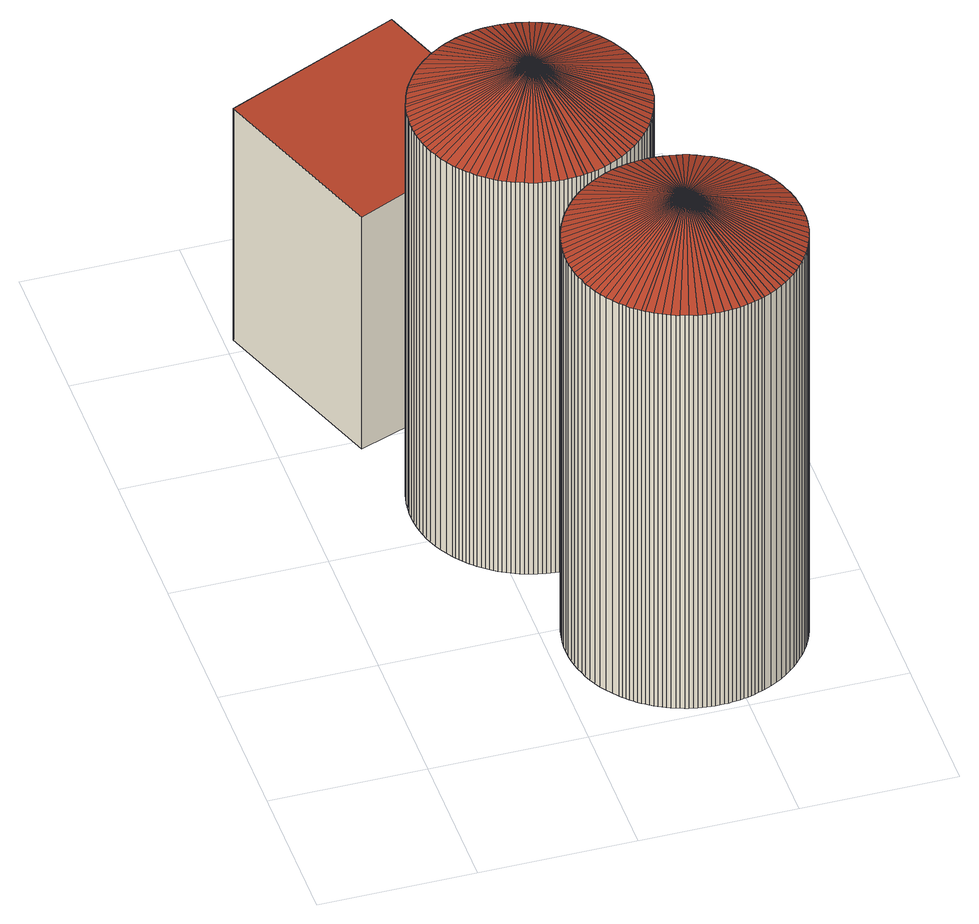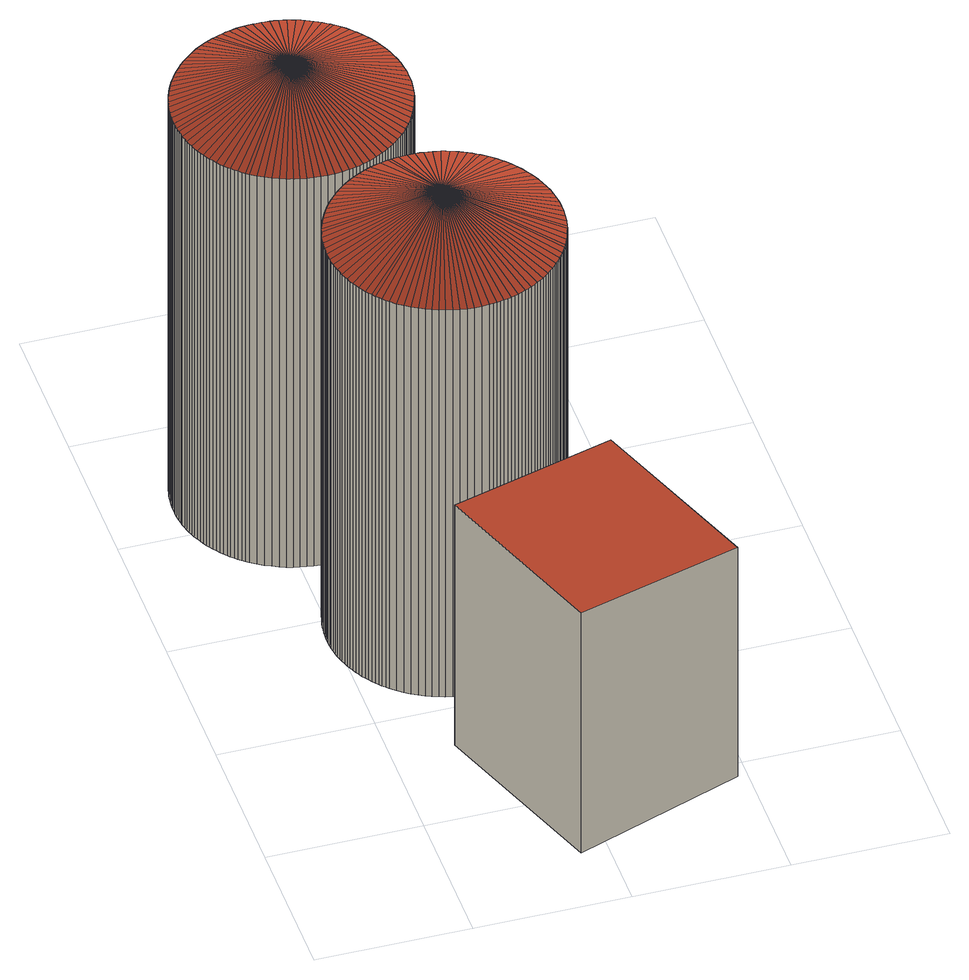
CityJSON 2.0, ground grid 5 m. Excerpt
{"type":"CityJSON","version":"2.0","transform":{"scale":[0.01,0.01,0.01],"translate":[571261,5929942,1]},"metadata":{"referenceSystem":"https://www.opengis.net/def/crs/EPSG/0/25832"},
"CityObjects":{
"building1":{"type":"Building","attributes":{"Grundfläche 2D":"37.131004","Grundhöhe NN":"1.673"},"geometry":[{"type":"Solid","lod":"3","boundaries":[[[[0,1,2,3]],[[4,5,3,2]],[[5,6,0,3]],[[6,7,1,0]],[[7,4,2,1]],[[7,6,5,4]]]],"semantics":{"surfaces":[{"type":"RoofSurface"},{"type":"WallSurface"},{"type":"GroundSurface"}],"values":[[0,1,1,1,1,2]]}}]},
"building2":{"type":"Building","attributes":{"Grundfläche 2D":"42.960667","Grundhöhe NN":"1.809"},"geometry":[{"type":"Solid","lod":"3","boundaries":[[[[8,9,10]],[[8,11,9]],[[8,10,12]],[[8,12,13]],[[8,13,14]],[[8,14,15]],[[8,15,16]],[[8,16,17]],[[18,8,17,19]],[[20,8,18,21]],[[8,20,22]],[[23,8,22,24]],[[25,8,23,26]],[[27,8,25,28]],[[29,8,27,30]],[[31,8,29,32]],[[33,8,31,34]],[[35,8,33,36]],[[37,8,35,38]],[[39,8,37,40]],[[41,8,39,42]],[[43,8,41,44]],[[45,8,43,46]],[[47,8,45,48]],[[8,47,49]],[[50,8,49,51]],[[52,8,50,53]],[[8,52,54]],[[8,54,55]],[[8,55,56]],[[8,56,57]],[[8,57,58]],[[8,58,59]],[[8,59,60]],[[8,60,61]],[[8,61,62]],[[8,62,63]],[[8,63,64]],[[8,64,65]],[[8,65,66]],[[8,66,67]],[[68,8,67,69]],[[70,8,68,71]],[[72,8,70,73]],[[74,8,72,75]],[[76,8,74,77]],[[78,8,76,79]],[[80,8,78,81]],[[82,8,80,83]],[[84,8,82,85]],[[86,8,84,87]],[[88,8,86,89]],[[90,8,88,91]],[[92,8,90,93]],[[94,8,92,95]],[[8,94,96]],[[97,8,96,98]],[[99,8,97,100]],[[101,8,99,102]],[[8,101,103]],[[8,103,104]],[[8,104,105]],[[8,105,106]],[[8,106,107]],[[8,107,108]],[[8,108,109]],[[8,109,110]],[[8,110,111]],[[8,111,112]],[[8,112,113]],[[8,113,114]],[[8,114,115]],[[8,115,116]],[[117,8,116,118]],[[119,8,117,120]],[[121,8,119,122]],[[123,8,121,124]],[[125,8,123,126]],[[127,8,125,128]],[[8,127,129]],[[130,8,129,131]],[[132,8,130,133]],[[134,8,132,135]],[[136,8,134,137]],[[138,8,136,139]],[[140,8,138,141]],[[142,8,140,143]],[[144,8,142,145]],[[146,8,144,147]],[[148,8,146,149]],[[8,148,150]],[[151,8,150,152]],[[153,8,151,154]],[[8,153,155]],[[8,155,156]],[[8,156,157]],[[8,157,158]],[[8,158,11]],[[159,160,10,9]],[[160,161,12,10]],[[161,162,13,12]],[[162,163,14,13]],[[163,164,15,14]],[[164,165,16,15]],[[165,166,17,16]],[[166,167,19,17]],[[167,168,18,19]],[[169,159,9,11]],[[170,171,156,155]],[[171,172,157,156]],[[172,173,158,157]],[[173,169,11,158]],[[168,174,21,18]],[[174,175,20,21]],[[175,176,22,20]],[[176,177,24,22]],[[177,178,23,24]],[[178,179,26,23]],[[179,180,25,26]],[[180,181,28,25]],[[181,182,27,28]],[[182,183,30,27]],[[183,184,29,30]],[[184,185,32,29]],[[185,186,31,32]],[[186,187,34,31]],[[187,188,33,34]],[[188,189,36,33]],[[189,190,35,36]],[[190,191,38,35]],[[191,192,37,38]],[[192,193,40,37]],[[193,194,39,40]],[[194,195,42,39]],[[195,196,41,42]],[[196,197,44,41]],[[197,198,43,44]],[[198,199,46,43]],[[199,200,45,46]],[[200,201,48,45]],[[201,202,47,48]],[[202,203,49,47]],[[203,204,51,49]],[[204,205,50,51]],[[205,206,53,50]],[[206,207,52,53]],[[207,208,54,52]],[[208,209,55,54]],[[209,210,56,55]],[[210,211,57,56]],[[211,212,58,57]],[[212,213,59,58]],[[213,214,60,59]],[[214,215,61,60]],[[215,216,62,61]],[[216,217,63,62]],[[217,218,64,63]],[[218,219,65,64]],[[219,220,66,65]],[[220,221,67,66]],[[221,222,69,67]],[[222,223,68,69]],[[223,224,71,68]],[[224,225,70,71]],[[225,226,73,70]],[[226,227,72,73]],[[227,228,75,72]],[[228,229,74,75]],[[229,230,77,74]],[[230,231,76,77]],[[231,232,79,76]],[[232,233,78,79]],[[233,234,81,78]],[[234,235,80,81]],[[235,236,83,80]],[[236,237,82,83]],[[237,238,85,82]],[[238,239,84,85]],[[239,240,87,84]],[[240,241,86,87]],[[241,242,89,86]],[[242,243,88,89]],[[243,244,91,88]],[[244,245,90,91]],[[245,246,93,90]],[[246,247,92,93]],[[247,248,95,92]],[[248,249,94,95]],[[249,250,96,94]],[[250,251,98,96]],[[251,252,97,98]],[[252,253,100,97]],[[253,254,99,100]],[[254,255,102,99]],[[255,256,101,102]],[[256,257,103,101]],[[257,258,104,103]],[[258,259,105,104]],[[259,260,106,105]],[[260,261,107,106]],[[261,262,108,107]],[[262,263,109,108]],[[263,264,110,109]],[[264,265,111,110]],[[265,266,112,111]],[[266,267,113,112]],[[267,268,114,113]],[[268,269,115,114]],[[269,270,116,115]],[[270,271,118,116]],[[271,272,117,118]],[[272,273,120,117]],[[273,274,119,120]],[[274,275,122,119]],[[275,276,121,122]],[[276,277,124,121]],[[277,278,123,124]],[[278,279,126,123]],[[279,280,125,126]],[[280,281,128,125]],[[281,282,127,128]],[[282,283,129,127]],[[283,284,131,129]],[[284,285,130,131]],[[285,286,133,130]],[[286,287,132,133]],[[287,288,135,132]],[[288,289,134,135]],[[289,290,137,134]],[[290,291,136,137]],[[291,292,139,136]],[[292,293,138,139]],[[293,294,141,138]],[[294,295,140,141]],[[295,296,143,140]],[[296,297,142,143]],[[297,298,145,142]],[[298,299,144,145]],[[299,300,147,144]],[[300,301,146,147]],[[301,302,149,146]],[[302,303,148,149]],[[303,304,150,148]],[[304,305,152,150]],[[305,306,151,152]],[[306,307,154,151]],[[307,308,153,154]],[[308,170,155,153]],[[306,305,304,303,302,301,300,299,298,297,296,295,294,293,292,291,290,289,288,287,286,285,284,283,282,281,280,279,278,277,276,275,274,273,272,271,270,269,268,267,266,265,264,263,262,261,260,259,258,257,256,255,254,253,252,251,250,249,248,247,246,245,244,243,242,241,240,239,238,237,236,235,234,233,232,231,230,229,228,227,226,225,224,223,222,221,220,219,218,217,216,215,214,213,212,211,210,209,208,207,206,205,204,203,202,201,200,199,198,197,196,195,194,193,192,191,190,189,188,187,186,185,184,183,182,181,180,179,178,177,176,175,174,168,167,166,165,164,163,162,161,160,159,169,173,172,171,170,308,307]]]],"semantics":{"surfaces":[{"type":"RoofSurface"},{"type":"WallSurface"},{"type":"GroundSurface"}],"values":[[0,0,0,0,0,0,0,0,0,0,0,0,0,0,0,0,0,0,0,0,0,0,0,0,0,0,0,0,0,0,0,0,0,0,0,0,0,0,0,0,0,0,0,0,0,0,0,0,0,0,0,0,0,0,0,0,0,0,0,0,0,0,0,0,0,0,0,0,0,0,0,0,0,0,0,0,0,0,0,0,0,0,0,0,0,0,0,0,0,0,0,0,0,0,0,0,0,0,1,1,1,1,1,1,1,1,1,1,1,1,1,1,1,1,1,1,1,1,1,1,1,1,1,1,1,1,1,1,1,1,1,1,1,1,1,1,1,1,1,1,1,1,1,1,1,1,1,1,1,1,1,1,1,1,1,1,1,1,1,1,1,1,1,1,1,1,1,1,1,1,1,1,1,1,1,1,1,1,1,1,1,1,1,1,1,1,1,1,1,1,1,1,1,1,1,1,1,1,1,1,1,1,1,1,1,1,1,1,1,1,1,1,1,1,1,1,1,1,1,1,1,1,1,1,1,1,1,1,1,1,1,1,1,1,1,1,1,1,1,1,1,1,1,1,1,1,1,1,2]]}}]},
"building3":{"type":"Building","attributes":{"Grundfläche 2D":"43.043334","Grundhöhe NN":"1.746"},"geometry":[{"type":"Solid","lod":"3","boundaries":[[[[309,310,311]],[[309,312,310]],[[309,311,313]],[[309,313,314]],[[309,314,315]],[[309,315,316]],[[309,316,317]],[[309,317,318]],[[319,309,318,320]],[[321,309,319,322]],[[323,309,321,324]],[[325,309,323,326]],[[327,309,325,328]],[[329,309,327,330]],[[309,329,331]],[[332,309,331,333]],[[334,309,332,335]],[[336,309,334,337]],[[338,309,336,339]],[[340,309,338,341]],[[342,309,340,343]],[[344,309,342,345]],[[346,309,344,347]],[[348,309,346,349]],[[350,309,348,351]],[[352,309,350,353]],[[309,352,354]],[[309,354,355]],[[309,355,356]],[[309,356,357]],[[309,357,358]],[[309,358,359]],[[309,359,360]],[[309,360,361]],[[309,361,362]],[[309,362,363]],[[309,363,364]],[[309,364,365]],[[309,365,366]],[[309,366,367]],[[309,367,368]],[[369,309,368,370]],[[371,309,369,372]],[[373,309,371,374]],[[375,309,373,376]],[[377,309,375,378]],[[379,309,377,380]],[[381,309,379,382]],[[383,309,381,384]],[[385,309,383,386]],[[387,309,385,388]],[[389,309,387,390]],[[391,309,389,392]],[[393,309,391,394]],[[395,309,393,396]],[[397,309,395,398]],[[399,309,397,400]],[[401,309,399,402]],[[403,309,401,404]],[[309,403,405]],[[309,405,406]],[[309,406,407]],[[309,407,408]],[[309,408,409]],[[309,409,410]],[[309,410,411]],[[309,411,412]],[[309,412,413]],[[309,413,414]],[[309,414,415]],[[309,415,416]],[[309,416,417]],[[309,417,418]],[[419,309,418,420]],[[421,309,419,422]],[[423,309,421,424]],[[309,423,425]],[[426,309,425,427]],[[428,309,426,429]],[[430,309,428,431]],[[432,309,430,433]],[[434,309,432,435]],[[436,309,434,437]],[[438,309,436,439]],[[440,309,438,441]],[[442,309,440,443]],[[444,309,442,445]],[[446,309,444,447]],[[448,309,446,449]],[[450,309,448,451]],[[452,309,450,453]],[[309,452,454]],[[309,454,455]],[[309,455,456]],[[309,456,457]],[[309,457,458]],[[309,458,459]],[[309,459,312]],[[460,461,311,310]],[[461,462,313,311]],[[462,463,314,313]],[[463,464,315,314]],[[464,465,316,315]],[[465,466,317,316]],[[467,468,455,454]],[[468,469,456,455]],[[469,470,457,456]],[[470,471,458,457]],[[471,472,459,458]],[[472,473,312,459]],[[473,460,310,312]],[[466,474,318,317]],[[474,475,320,318]],[[475,476,319,320]],[[476,477,322,319]],[[477,478,321,322]],[[478,479,324,321]],[[479,480,323,324]],[[480,481,326,323]],[[481,482,325,326]],[[482,483,328,325]],[[483,484,327,328]],[[484,485,330,327]],[[485,486,329,330]],[[486,487,331,329]],[[487,488,333,331]],[[488,489,332,333]],[[489,490,335,332]],[[490,491,334,335]],[[491,492,337,334]],[[492,493,336,337]],[[493,494,339,336]],[[494,495,338,339]],[[495,496,341,338]],[[496,497,340,341]],[[497,498,343,340]],[[498,499,342,343]],[[499,500,345,342]],[[500,501,344,345]],[[501,502,347,344]],[[502,503,346,347]],[[503,504,349,346]],[[504,505,348,349]],[[505,506,351,348]],[[506,507,350,351]],[[507,508,353,350]],[[508,509,352,353]],[[509,510,354,352]],[[510,511,355,354]],[[511,512,356,355]],[[512,513,357,356]],[[513,514,358,357]],[[514,515,359,358]],[[515,516,360,359]],[[516,517,361,360]],[[517,518,362,361]],[[518,519,363,362]],[[519,520,364,363]],[[520,521,365,364]],[[521,522,366,365]],[[522,523,367,366]],[[523,524,368,367]],[[524,525,370,368]],[[525,526,369,370]],[[526,527,372,369]],[[527,528,371,372]],[[528,529,374,371]],[[529,530,373,374]],[[530,531,376,373]],[[531,532,375,376]],[[532,533,378,375]],[[533,534,377,378]],[[534,535,380,377]],[[535,536,379,380]],[[536,537,382,379]],[[537,538,381,382]],[[538,539,384,381]],[[539,540,383,384]],[[540,541,386,383]],[[541,542,385,386]],[[542,543,388,385]],[[543,544,387,388]],[[544,545,390,387]],[[545,546,389,390]],[[546,547,392,389]],[[547,548,391,392]],[[548,549,394,391]],[[549,550,393,394]],[[550,551,396,393]],[[551,552,395,396]],[[552,553,398,395]],[[553,554,397,398]],[[554,555,400,397]],[[555,556,399,400]],[[556,557,402,399]],[[557,558,401,402]],[[558,559,404,401]],[[559,560,403,404]],[[560,561,405,403]],[[561,562,406,405]],[[562,563,407,406]],[[563,564,408,407]],[[564,565,409,408]],[[565,566,410,409]],[[566,567,411,410]],[[567,568,412,411]],[[568,569,413,412]],[[569,570,414,413]],[[570,571,415,414]],[[571,572,416,415]],[[572,573,417,416]],[[573,574,418,417]],[[574,575,420,418]],[[575,576,419,420]],[[576,577,422,419]],[[577,578,421,422]],[[578,579,424,421]],[[579,580,423,424]],[[580,581,425,423]],[[581,582,427,425]],[[582,583,426,427]],[[583,584,429,426]],[[584,585,428,429]],[[585,586,431,428]],[[586,587,430,431]],[[587,588,433,430]],[[588,589,432,433]],[[589,590,435,432]],[[590,591,434,435]],[[591,592,437,434]],[[592,593,436,437]],[[593,594,439,436]],[[594,595,438,439]],[[595,596,441,438]],[[596,597,440,441]],[[597,598,443,440]],[[598,599,442,443]],[[599,600,445,442]],[[600,601,444,445]],[[601,602,447,444]],[[602,603,446,447]],[[603,604,449,446]],[[604,605,448,449]],[[605,606,451,448]],[[606,607,450,451]],[[607,608,453,450]],[[608,609,452,453]],[[609,467,454,452]],[[604,603,602,601,600,599,598,597,596,595,594,593,592,591,590,589,588,587,586,585,584,583,582,581,580,579,578,577,576,575,574,573,572,571,570,569,568,567,566,565,564,563,562,561,560,559,558,557,556,555,554,553,552,551,550,549,548,547,546,545,544,543,542,541,540,539,538,537,536,535,534,533,532,531,530,529,528,527,526,525,524,523,522,521,520,519,518,517,516,515,514,513,512,511,510,509,508,507,506,505,504,503,502,501,500,499,498,497,496,495,494,493,492,491,490,489,488,487,486,485,484,483,482,481,480,479,478,477,476,475,474,466,465,464,463,462,461,460,473,472,471,470,469,468,467,609,608,607,606,605]]]],"semantics":{"surfaces":[{"type":"RoofSurface"},{"type":"WallSurface"},{"type":"GroundSurface"}],"values":[[0,0,0,0,0,0,0,0,0,0,0,0,0,0,0,0,0,0,0,0,0,0,0,0,0,0,0,0,0,0,0,0,0,0,0,0,0,0,0,0,0,0,0,0,0,0,0,0,0,0,0,0,0,0,0,0,0,0,0,0,0,0,0,0,0,0,0,0,0,0,0,0,0,0,0,0,0,0,0,0,0,0,0,0,0,0,0,0,0,0,0,0,0,0,0,0,0,0,1,1,1,1,1,1,1,1,1,1,1,1,1,1,1,1,1,1,1,1,1,1,1,1,1,1,1,1,1,1,1,1,1,1,1,1,1,1,1,1,1,1,1,1,1,1,1,1,1,1,1,1,1,1,1,1,1,1,1,1,1,1,1,1,1,1,1,1,1,1,1,1,1,1,1,1,1,1,1,1,1,1,1,1,1,1,1,1,1,1,1,1,1,1,1,1,1,1,1,1,1,1,1,1,1,1,1,1,1,1,1,1,1,1,1,1,1,1,1,1,1,1,1,1,1,1,1,1,1,1,1,1,1,1,1,1,1,1,1,1,1,1,1,1,1,1,1,1,1,1,2]]}}]}
},
"vertices":[
[246,1465,968],[800,1667,1013],[584,2259,1013],[30,2057,968],[584,2259,67],[30,2057,67],[246,1465,67],[800,1667,67],
[664,1099,1762],[897,823,1604],[912,836,1604],[881,810,1604],[927,851,1604],[941,867,1604],[955,884,1604],[968,903,1604],[980,923,1604],[991,944,1604],[1001,967,1604],[996,955,1604],[1010,990,1604],[1006,978,1604],[1013,1002,1604],[1020,1026,1604],[1017,1014,1604],[1024,1052,1604],[1022,1039,1604],[1027,1078,1604],[1026,1065,1604],[1028,1104,1604],[1028,1091,1604],[1027,1131,1604],[1028,1118,1604],[1024,1157,1604],[1026,1144,1604],[1020,1184,1604],[1022,1171,1604],[1013,1209,1604],[1017,1197,1604],[1005,1235,1604],[1009,1222,1604],[995,1259,1604],[1000,1247,1604],[983,1282,1604],[989,1271,1604],[970,1305,1604],[977,1294,1604],[955,1326,1604],[963,1315,1604],[948,1336,1604],[932,1354,1604],[940,1345,1604],[915,1372,1604],[923,1363,1604],[897,1388,1604],[879,1403,1604],[860,1416,1604],[841,1427,1604],[822,1437,1604],[803,1446,1604],[784,1453,1604],[765,1460,1604],[744,1465,1604],[723,1470,1604],[701,1473,1604],[679,1475,1604],[655,1475,1604],[631,1474,1604],[607,1472,1604],[619,1473,1604],[583,1467,1604],[595,1470,1604],[558,1461,1604],[570,1465,1604],[534,1454,1604],[546,1458,1604],[509,1444,1604],[522,1449,1604],[486,1433,1604],[498,1438,1604],[463,1419,1604],[474,1426,1604],[441,1405,1604],[452,1412,1604],[420,1388,1604],[430,1396,1604],[400,1370,1604],[410,1379,1604],[382,1351,1604],[391,1361,1604],[365,1330,1604],[373,1341,1604],[350,1309,1604],[357,1320,1604],[336,1287,1604],[343,1298,1604],[330,1276,1604],[319,1253,1604],[324,1264,1604],[310,1229,1604],[314,1241,1604],[302,1206,1604],[306,1217,1604],[299,1194,1604],[294,1171,1604],[291,1148,1604],[289,1125,1604],[288,1103,1604],[289,1081,1604],[291,1060,1604],[294,1040,1604],[298,1020,1604],[304,1000,1604],[310,980,1604],[319,959,1604],[328,938,1604],[340,918,1604],[359,888,1604],[352,898,1604],[374,868,1604],[367,878,1604],[391,850,1604],[382,859,1604],[409,832,1604],[400,841,1604],[429,815,1604],[419,823,1604],[450,800,1604],[439,807,1604],[461,792,1604],[484,779,1604],[472,786,1604],[508,767,1604],[496,773,1604],[533,758,1604],[520,762,1604],[558,749,1604],[545,753,1604],[584,743,1604],[571,746,1604],[610,739,1604],[597,741,1604],[636,736,1604],[623,737,1604],[662,736,1604],[649,736,1604],[688,737,1604],[675,736,1604],[713,740,1604],[701,738,1604],[725,742,1604],[749,747,1604],[737,744,1604],[784,757,1604],[761,750,1604],[805,766,1604],[826,776,1604],[845,786,1604],[864,798,1604],[897,823,81],[912,836,81],[927,851,81],[941,867,81],[955,884,81],[968,903,81],[980,923,81],[991,944,81],[996,955,81],[1001,967,81],[881,810,81],[805,766,81],[826,776,81],[845,786,81],[864,798,81],[1006,978,81],[1010,990,81],[1013,1002,81],[1017,1014,81],[1020,1026,81],[1022,1039,81],[1024,1052,81],[1026,1065,81],[1027,1078,81],[1028,1091,81],[1028,1104,81],[1028,1118,81],[1027,1131,81],[1026,1144,81],[1024,1157,81],[1022,1171,81],[1020,1184,81],[1017,1197,81],[1013,1209,81],[1009,1222,81],[1005,1235,81],[1000,1247,81],[995,1259,81],[989,1271,81],[983,1282,81],[977,1294,81],[970,1305,81],[963,1315,81],[955,1326,81],[948,1336,81],[940,1345,81],[932,1354,81],[923,1363,81],[915,1372,81],[897,1388,81],[879,1403,81],[860,1416,81],[841,1427,81],[822,1437,81],[803,1446,81],[784,1453,81],[765,1460,81],[744,1465,81],[723,1470,81],[701,1473,81],[679,1475,81],[655,1475,81],[631,1474,81],[619,1473,81],[607,1472,81],[595,1470,81],[583,1467,81],[570,1465,81],[558,1461,81],[546,1458,81],[534,1454,81],[522,1449,81],[509,1444,81],[498,1438,81],[486,1433,81],[474,1426,81],[463,1419,81],[452,1412,81],[441,1405,81],[430,1396,81],[420,1388,81],[410,1379,81],[400,1370,81],[391,1361,81],[382,1351,81],[373,1341,81],[365,1330,81],[357,1320,81],[350,1309,81],[343,1298,81],[336,1287,81],[330,1276,81],[324,1264,81],[319,1253,81],[314,1241,81],[310,1229,81],[306,1217,81],[302,1206,81],[299,1194,81],[294,1171,81],[291,1148,81],[289,1125,81],[288,1103,81],[289,1081,81],[291,1060,81],[294,1040,81],[298,1020,81],[304,1000,81],[310,980,81],[319,959,81],[328,938,81],[340,918,81],[352,898,81],[359,888,81],[367,878,81],[374,868,81],[382,859,81],[391,850,81],[400,841,81],[409,832,81],[419,823,81],[429,815,81],[439,807,81],[450,800,81],[461,792,81],[472,786,81],[484,779,81],[496,773,81],[508,767,81],[520,762,81],[533,758,81],[545,753,81],[558,749,81],[571,746,81],[584,743,81],[597,741,81],[610,739,81],[623,737,81],[636,736,81],[649,736,81],[662,736,81],[675,736,81],[688,737,81],[701,738,81],[713,740,81],[725,742,81],[737,744,81],[749,747,81],[761,750,81],[784,757,81],
[922,389,1762],[1188,133,1604],[1201,149,1604],[1174,119,1604],[1215,165,1604],[1227,183,1604],[1239,201,1604],[1249,221,1604],[1259,243,1604],[1268,265,1604],[1275,288,1604],[1271,277,1604],[1281,312,1604],[1278,300,1604],[1285,338,1604],[1283,325,1604],[1288,363,1604],[1286,350,1604],[1288,389,1604],[1288,376,1604],[1287,415,1604],[1288,402,1604],[1286,429,1604],[1282,455,1604],[1284,442,1604],[1276,481,1604],[1279,468,1604],[1268,506,1604],[1272,494,1604],[1259,531,1604],[1264,519,1604],[1248,555,1604],[1253,543,1604],[1235,578,1604],[1241,567,1604],[1220,600,1604],[1228,589,1604],[1205,621,1604],[1213,611,1604],[1188,640,1604],[1196,631,1604],[1170,658,1604],[1179,649,1604],[1152,674,1604],[1161,666,1604],[1142,682,1604],[1122,695,1604],[1103,708,1604],[1082,718,1604],[1062,728,1604],[1042,736,1604],[1022,742,1604],[1003,747,1604],[983,751,1604],[962,754,1604],[940,756,1604],[918,757,1604],[895,756,1604],[872,754,1604],[848,750,1604],[825,745,1604],[837,748,1604],[801,738,1604],[813,742,1604],[777,729,1604],[789,734,1604],[754,718,1604],[765,724,1604],[731,706,1604],[742,712,1604],[709,692,1604],[720,699,1604],[687,676,1604],[698,684,1604],[667,659,1604],[677,668,1604],[648,640,1604],[657,650,1604],[631,620,1604],[639,630,1604],[615,599,1604],[622,609,1604],[600,576,1604],[607,588,1604],[588,553,1604],[594,565,1604],[577,530,1604],[582,542,1604],[568,506,1604],[572,518,1604],[560,482,1604],[564,494,1604],[555,457,1604],[557,469,1604],[551,433,1604],[553,445,1604],[548,409,1604],[548,386,1604],[548,363,1604],[551,341,1604],[554,320,1604],[558,299,1604],[564,280,1604],[570,260,1604],[578,241,1604],[587,221,1604],[597,202,1604],[609,182,1604],[623,163,1604],[638,145,1604],[654,127,1604],[646,136,1604],[672,110,1604],[663,118,1604],[692,93,1604],[682,101,1604],[702,86,1604],[724,71,1604],[713,79,1604],[746,59,1604],[735,65,1604],[770,47,1604],[758,53,1604],[795,38,1604],[783,42,1604],[820,29,1604],[808,33,1604],[846,23,1604],[833,26,1604],[873,19,1604],[860,21,1604],[899,17,1604],[886,18,1604],[926,17,1604],[913,17,1604],[952,18,1604],[939,17,1604],[978,21,1604],[965,19,1604],[1003,26,1604],[990,24,1604],[1027,33,1604],[1015,29,1604],[1050,41,1604],[1039,37,1604],[1061,45,1604],[1083,55,1604],[1104,66,1604],[1123,78,1604],[1141,91,1604],[1158,105,1604],[1188,133,75],[1201,149,75],[1215,165,75],[1227,183,75],[1239,201,75],[1249,221,75],[1259,243,75],[1061,45,75],[1083,55,75],[1104,66,75],[1123,78,75],[1141,91,75],[1158,105,75],[1174,119,75],[1268,265,75],[1271,277,75],[1275,288,75],[1278,300,75],[1281,312,75],[1283,325,75],[1285,338,75],[1286,350,75],[1288,363,75],[1288,376,75],[1288,389,75],[1288,402,75],[1287,415,75],[1286,429,75],[1284,442,75],[1282,455,75],[1279,468,75],[1276,481,75],[1272,494,75],[1268,506,75],[1264,519,75],[1259,531,75],[1253,543,75],[1248,555,75],[1241,567,75],[1235,578,75],[1228,589,75],[1220,600,75],[1213,611,75],[1205,621,75],[1196,631,75],[1188,640,75],[1179,649,75],[1170,658,75],[1161,666,75],[1152,674,75],[1142,682,75],[1122,695,75],[1103,708,75],[1082,718,75],[1062,728,75],[1042,736,75],[1022,742,75],[1003,747,75],[983,751,75],[962,754,75],[940,756,75],[918,757,75],[895,756,75],[872,754,75],[848,750,75],[837,748,75],[825,745,75],[813,742,75],[801,738,75],[789,734,75],[777,729,75],[765,724,75],[754,718,75],[742,712,75],[731,706,75],[720,699,75],[709,692,75],[698,684,75],[687,676,75],[677,668,75],[667,659,75],[657,650,75],[648,640,75],[639,630,75],[631,620,75],[622,609,75],[615,599,75],[607,588,75],[600,576,75],[594,565,75],[588,553,75],[582,542,75],[577,530,75],[572,518,75],[568,506,75],[564,494,75],[560,482,75],[557,469,75],[555,457,75],[553,445,75],[551,433,75],[548,409,75],[548,386,75],[548,363,75],[551,341,75],[554,320,75],[558,299,75],[564,280,75],[570,260,75],[578,241,75],[587,221,75],[597,202,75],[609,182,75],[623,163,75],[638,145,75],[646,136,75],[654,127,75],[663,118,75],[672,110,75],[682,101,75],[692,93,75],[702,86,75],[713,79,75],[724,71,75],[735,65,75],[746,59,75],[758,53,75],[770,47,75],[783,42,75],[795,38,75],[808,33,75],[820,29,75],[833,26,75],[846,23,75],[860,21,75],[873,19,75],[886,18,75],[899,17,75],[913,17,75],[926,17,75],[939,17,75],[952,18,75],[965,19,75],[978,21,75],[990,24,75],[1003,26,75],[1015,29,75],[1027,33,75],[1039,37,75],[1050,41,75]
]}
